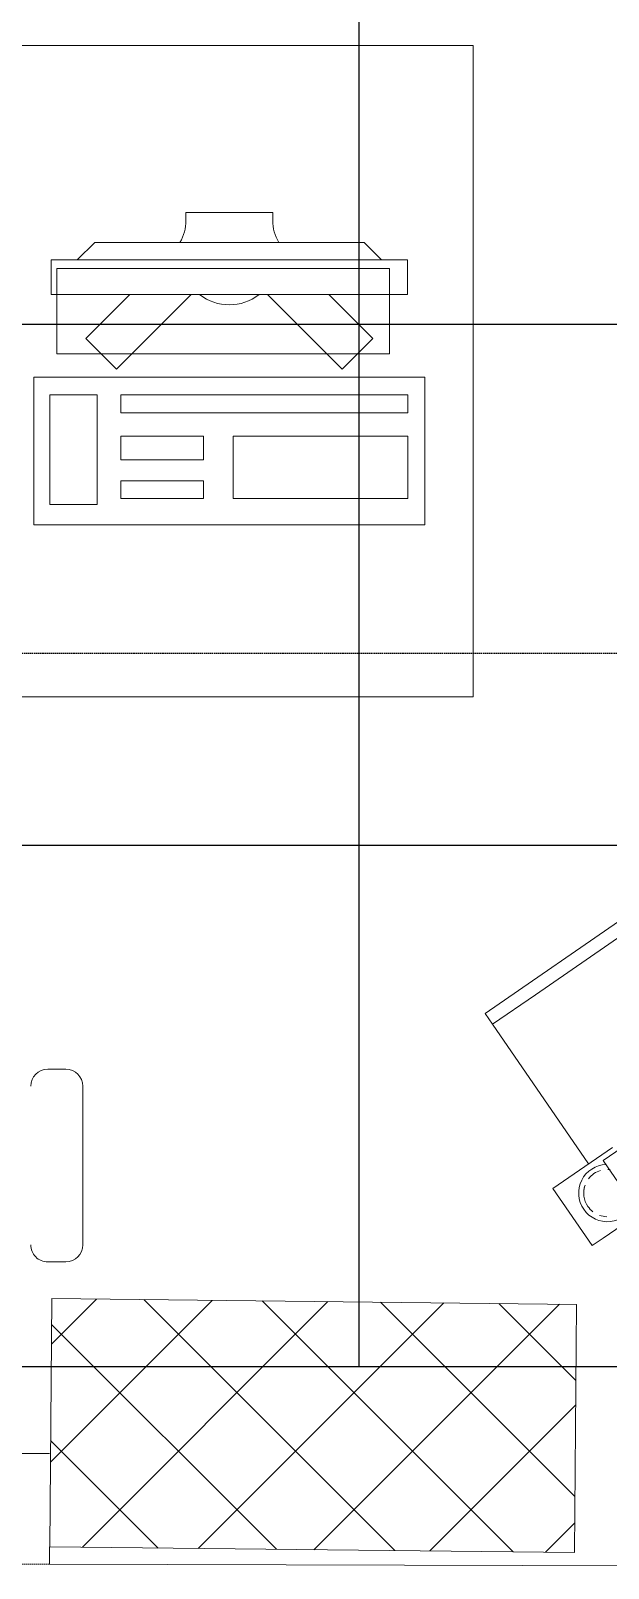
# Model space of a CAD drawing. Extents: x -12260 to 57327, y -29287 to 19916.
# Drawn here: x 26968 to 27633, y -13062 to -11292 of the extents above; entities that cross this region are included whole.
import ezdxf

# ---------------------------------------------------------------- set-up
doc = ezdxf.new("R2010")
doc.units = 0
doc.header["$LTSCALE"] = 0.25
for name, pattern in [('01-First Floor-FUR$0$HIDDEN', [9.525, 6.35, -3.175]), ('DASHDOT', [25.4, 12.7, -6.35, 0, -6.35]), ('HIDDEN', [9.525, 6.35, -3.175])]:
    doc.linetypes.add(name, pattern=pattern)
for name, color, linetype, lineweight in [('01-First Floor-FUR$0$Aluminum', 251, 'Continuous', 5), ('01-First Floor-FUR$0$C-HYDR-CTCH', 251, 'Continuous', 5), ('01-First Floor-FUR$0$Hatch', 252, 'Continuous', 5), ('01-First Floor-FUR$0$LOADING', 253, 'Continuous', 5), ('01-First Floor-FUR$0$Proj', 251, 'Continuous', 5), ('01-First Floor-FUR$0$Walls', 251, 'Continuous', 5), ('E-LITE-CLNG-CNDT', 6, 'DASHDOT', 35), ('E-POWR-FLOR-CNDT', 6, 'HIDDEN', 25)]:
    doc.layers.add(name, color=color, linetype=linetype, lineweight=lineweight)
doc.layers.add('01-First Floor-FUR$0$FALSE CEILING', color=251, linetype='Continuous')

# ---------------------------------------------------------------- blocks, each defined once
blk = doc.blocks.new('01-First Floor-FUR$0$GF21018-P')
at = {"color": 0}
for p, q in [((0.2596, 0.3422), (0.2804, 0.3422)), ((0.3, 0.3226), (0.3, 0.14)), ((0.2596, 0.1204), (0.2804, 0.1204))]:
    blk.add_line(p, q, dxfattribs=at)
for centre, start, end in [((0.2596, 0.3226), 90, 180), ((0.2804, 0.3226), 0, 90), ((0.2596, 0.14), 180, 270), ((0.2804, 0.14), 270, 0)]:
    blk.add_arc(centre, 0.0196, start, end, dxfattribs=at)
blk = doc.blocks.new('01-First Floor-FUR$0$ITCWLS1-P')
at = {"layer": '01-First Floor-FUR$0$LOADING'}
for p, q in [((-0.17, 0.45), (-0.17, 0)), ((-0.17, 0.45), (0, 0.45)), ((0, 0.45), (0, 0)), ((-0.2651, 0.43, 0), (-0.3051, 0.43, 0)), ((-0.3051, 0.43, 0), (-0.3051, 0.02, 0)), ((-0.2651, 0.43, 0), (-0.2651, 0.02, 0)), ((-0.1496, 0.4305), (-0.1291, 0.4305)), ((-0.1291, 0.4305), (-0.1291, 0.4089)), ((-0.197, 0.4094), (-0.295, 0.4094)), ((-0.295, 0.0264), (-0.295, 0.4094)), ((-0.197, 0.0264), (-0.197, 0.4094)), ((-0.3251, 0.38, 0), (-0.3051, 0.4, 0)), ((-0.3251, 0.38, 0), (-0.3251, 0.07, 0)), ((-0.3503, 0.275), (-0.3596, 0.275)), ((-0.3596, 0.175), (-0.3596, 0.275)), ((-0.3503, 0.175), (-0.3596, 0.175)), ((-0.3251, 0.07, 0), (-0.3051, 0.05, 0)), ((-0.3051, 0.02, 0), (-0.2651, 0.02, 0)), ((-0.197, 0.0264), (-0.295, 0.0264)), ((-0.17, 0), (0, 0))]:
    blk.add_line(p, q, dxfattribs=at)
at = {"layer": '01-First Floor-FUR$0$LOADING', "extrusion": (2.48281e-10, 3.18408e-10, -1)}
for p, q in [((-0.2651, 0.3395), (-0.2144, 0.3902)), ((-0.1791, 0.3548), (-0.2144, 0.3902)), ((-0.2651, 0.2688), (-0.1791, 0.3548))]:
    blk.add_line(p, q, dxfattribs=at)
at = {"layer": '01-First Floor-FUR$0$LOADING', "extrusion": (2.48281e-10, -3.18408e-10, -1)}
for p, q in [((-0.2651, 0.1812), (-0.1791, 0.0952)), ((-0.2651, 0.1105), (-0.2144, 0.0598)), ((-0.1791, 0.0952), (-0.2144, 0.0598))]:
    blk.add_line(p, q, dxfattribs=at)
at = {"layer": '01-First Floor-FUR$0$LOADING'}
for points in [[(-0.1291, 0.4089), (-0.1291, 0.1), (-0.1496, 0.1), (-0.1496, 0.4305)], [(-0.1496, 0.1), (-0.1496, 0.1), (-0.1496, 0.1), (-0.1496, 0.1), (-0.1496, 0.1), (-0.1496, 0.1), (-0.1496, 0.1), (-0.1496, 0.1), (-0.1496, 0.1)], [(-0.1496, 0.1), (-0.1496, 0.1), (-0.1496, 0.1), (-0.1496, 0.1), (-0.1496, 0.1), (-0.1496, 0.1), (-0.1496, 0.1), (-0.1496, 0.1), (-0.1496, 0.1), (-0.1496, 0.1), (-0.1496, 0.1), (-0.1496, 0.1), (-0.1496, 0.1), (-0.1496, 0.1), (-0.1496, 0.1), (-0.1496, 0.1), (-0.1496, 0.1), (-0.1496, 0.1)], [(-0.1496, 0.1), (-0.1496, 0.1), (-0.1496, 0.1), (-0.1496, 0.1), (-0.1496, 0.1), (-0.1496, 0.1), (-0.1496, 0.1), (-0.1496, 0.1), (-0.1496, 0.1), (-0.1496, 0.1)], [(-0.1496, 0.1), (-0.1496, 0.1), (-0.1496, 0.1), (-0.1496, 0.1), (-0.1496, 0.1), (-0.1496, 0.1), (-0.1496, 0.1)], [(-0.1496, 0.1), (-0.1496, 0.1), (-0.1496, 0.1), (-0.1496, 0.1), (-0.1496, 0.1), (-0.1496, 0.1), (-0.1496, 0.1), (-0.1496, 0.1), (-0.1496, 0.1), (-0.1496, 0.1)], [(-0.1496, 0.1), (-0.1496, 0.1), (-0.1496, 0.1), (-0.1496, 0.1), (-0.1496, 0.1), (-0.1496, 0.1), (-0.1496, 0.1), (-0.1496, 0.1), (-0.1496, 0.1), (-0.1496, 0.1), (-0.1496, 0.1), (-0.1496, 0.1), (-0.1496, 0.1), (-0.1496, 0.1), (-0.1496, 0.1)], [(-0.1496, 0.1), (-0.1496, 0.1), (-0.1496, 0.1), (-0.1496, 0.1), (-0.1496, 0.1), (-0.1496, 0.1), (-0.1496, 0.1), (-0.1496, 0.1), (-0.1496, 0.1), (-0.1496, 0.1)], [(-0.1496, 0.1), (-0.1496, 0.1), (-0.1496, 0.1), (-0.1496, 0.1), (-0.1496, 0.1), (-0.1496, 0.1), (-0.1496, 0.1), (-0.1496, 0.1), (-0.1496, 0.1), (-0.1496, 0.1)], [(-0.1496, 0.1), (-0.1496, 0.1), (-0.1496, 0.1), (-0.1496, 0.1), (-0.1496, 0.1), (-0.1496, 0.1), (-0.1496, 0.1), (-0.1496, 0.1), (-0.1496, 0.1), (-0.1496, 0.1), (-0.1496, 0.1), (-0.1496, 0.1), (-0.1496, 0.1), (-0.1496, 0.1), (-0.1496, 0.1), (-0.1496, 0.1), (-0.1496, 0.1), (-0.1496, 0.1), (-0.1496, 0.1), (-0.1496, 0.1), (-0.1496, 0.1), (-0.1496, 0.1), (-0.1496, 0.1), (-0.1496, 0.1), (-0.1496, 0.1), (-0.1496, 0.1), (-0.1496, 0.1), (-0.1496, 0.1), (-0.1496, 0.1), (-0.1496, 0.1), (-0.1496, 0.1), (-0.1496, 0.1), (-0.1496, 0.1), (-0.1496, 0.1), (-0.1496, 0.1), (-0.1496, 0.1), (-0.1496, 0.1), (-0.1496, 0.1), (-0.1496, 0.1), (-0.1496, 0.1), (-0.1496, 0.1), (-0.1496, 0.1), (-0.1496, 0.1), (-0.1496, 0.1), (-0.1496, 0.1), (-0.1496, 0.1), (-0.1496, 0.1), (-0.1496, 0.1), (-0.1496, 0.1), (-0.1496, 0.1), (-0.1496, 0.1), (-0.1496, 0.1), (-0.1496, 0.1), (-0.1496, 0.1)], [(-0.1496, 0.1), (-0.1496, 0.1), (-0.1496, 0.1), (-0.1496, 0.1), (-0.1496, 0.1), (-0.1496, 0.1), (-0.1496, 0.1), (-0.1496, 0.1), (-0.1496, 0.1), (-0.1496, 0.1), (-0.1496, 0.1), (-0.1496, 0.1), (-0.1496, 0.1), (-0.1496, 0.1), (-0.1496, 0.1), (-0.1496, 0.1), (-0.1496, 0.1), (-0.1496, 0.1), (-0.1496, 0.1), (-0.1496, 0.1), (-0.1496, 0.1), (-0.1496, 0.1), (-0.1496, 0.1), (-0.1496, 0.1), (-0.1496, 0.1), (-0.1496, 0.1), (-0.1496, 0.1), (-0.1496, 0.1), (-0.1496, 0.1), (-0.1496, 0.1), (-0.1496, 0.1), (-0.1496, 0.1), (-0.1496, 0.1), (-0.1496, 0.1), (-0.1496, 0.1), (-0.1496, 0.1), (-0.1496, 0.1), (-0.1496, 0.1), (-0.1496, 0.1), (-0.1496, 0.1), (-0.1496, 0.1), (-0.1496, 0.1), (-0.1496, 0.1), (-0.1496, 0.1), (-0.1496, 0.1), (-0.1496, 0.1), (-0.1496, 0.1), (-0.1496, 0.1), (-0.1496, 0.1), (-0.1496, 0.1), (-0.1496, 0.1), (-0.1496, 0.1), (-0.1496, 0.1), (-0.1496, 0.1), (-0.1496, 0.1), (-0.1496, 0.1), (-0.1496, 0.1), (-0.1496, 0.1), (-0.1496, 0.1), (-0.1496, 0.1), (-0.1496, 0.1), (-0.1496, 0.1), (-0.1496, 0.1), (-0.1496, 0.1), (-0.1496, 0.1), (-0.1496, 0.1), (-0.1496, 0.1), (-0.1496, 0.1), (-0.1496, 0.1), (-0.1496, 0.1), (-0.1496, 0.1), (-0.1496, 0.1), (-0.1496, 0.1), (-0.1496, 0.1), (-0.1496, 0.1), (-0.1496, 0.1), (-0.1496, 0.1), (-0.1496, 0.1), (-0.1496, 0.1), (-0.1496, 0.1), (-0.1496, 0.1), (-0.1496, 0.1), (-0.1496, 0.1), (-0.1496, 0.1), (-0.1496, 0.1), (-0.1496, 0.1), (-0.1496, 0.1), (-0.1496, 0.1), (-0.1496, 0.1)], [(-0.1496, 0.1), (-0.1496, 0.1), (-0.1496, 0.1), (-0.1496, 0.1), (-0.1496, 0.1), (-0.1496, 0.1), (-0.1496, 0.1), (-0.1496, 0.1), (-0.1496, 0.1), (-0.1496, 0.1), (-0.1496, 0.1), (-0.1496, 0.1)], [(-0.1496, 0.1), (-0.1496, 0.1), (-0.1496, 0.1), (-0.1496, 0.1), (-0.1496, 0.1), (-0.1496, 0.1), (-0.1496, 0.1)], [(-0.1496, 0.1), (-0.1496, 0.1), (-0.1496, 0.1), (-0.1496, 0.1), (-0.1496, 0.1), (-0.1496, 0.1), (-0.1496, 0.1), (-0.1496, 0.1), (-0.1496, 0.1), (-0.1496, 0.1), (-0.1496, 0.1), (-0.1496, 0.1), (-0.1496, 0.1), (-0.1496, 0.1), (-0.1496, 0.1), (-0.1496, 0.1), (-0.1496, 0.1)], [(-0.1496, 0.1), (-0.1496, 0.1), (-0.1496, 0.1), (-0.1496, 0.1), (-0.1496, 0.1), (-0.1496, 0.1), (-0.1496, 0.1), (-0.1496, 0.1), (-0.1496, 0.1), (-0.1496, 0.1), (-0.1496, 0.1), (-0.1496, 0.1), (-0.1496, 0.1), (-0.1496, 0.1), (-0.1496, 0.1), (-0.1496, 0.1), (-0.1496, 0.1), (-0.1496, 0.1), (-0.1496, 0.1), (-0.1496, 0.1), (-0.1496, 0.1), (-0.1496, 0.1), (-0.1496, 0.1), (-0.1496, 0.1), (-0.1496, 0.1), (-0.1496, 0.1), (-0.1496, 0.1), (-0.1496, 0.1), (-0.1496, 0.1), (-0.1496, 0.1), (-0.1496, 0.1), (-0.1496, 0.1), (-0.1496, 0.1), (-0.1496, 0.1), (-0.1496, 0.1), (-0.1496, 0.1), (-0.1496, 0.1), (-0.1496, 0.1), (-0.1496, 0.1), (-0.1496, 0.1), (-0.1496, 0.1), (-0.1496, 0.1), (-0.1496, 0.1), (-0.1496, 0.1), (-0.1496, 0.1), (-0.1496, 0.1), (-0.1496, 0.1), (-0.1496, 0.1), (-0.1496, 0.1), (-0.1496, 0.1), (-0.1496, 0.1), (-0.1496, 0.1), (-0.1496, 0.1), (-0.1496, 0.1), (-0.1496, 0.1), (-0.1496, 0.1), (-0.1496, 0.1), (-0.1496, 0.1), (-0.1496, 0.1), (-0.1496, 0.1), (-0.1496, 0.1), (-0.1496, 0.1), (-0.1496, 0.1), (-0.1496, 0.1), (-0.1496, 0.1), (-0.1496, 0.1), (-0.1496, 0.1), (-0.1496, 0.1), (-0.1496, 0.1), (-0.1496, 0.1), (-0.1496, 0.1), (-0.1496, 0.1), (-0.1496, 0.1), (-0.1496, 0.1), (-0.1496, 0.1), (-0.1496, 0.1), (-0.1496, 0.1), (-0.1496, 0.1), (-0.1496, 0.1), (-0.1496, 0.1), (-0.1496, 0.1), (-0.1496, 0.1), (-0.1496, 0.1), (-0.1496, 0.1), (-0.1496, 0.1), (-0.1496, 0.1), (-0.1496, 0.1), (-0.1496, 0.1), (-0.1496, 0.1), (-0.1496, 0.1), (-0.1496, 0.1), (-0.1496, 0.1), (-0.1496, 0.1), (-0.1496, 0.1), (-0.1496, 0.1), (-0.1496, 0.1), (-0.1496, 0.1), (-0.1496, 0.1), (-0.1496, 0.1), (-0.1496, 0.1), (-0.1496, 0.1), (-0.1496, 0.1), (-0.1496, 0.1), (-0.1496, 0.1), (-0.1496, 0.1), (-0.1496, 0.1), (-0.1496, 0.1), (-0.1496, 0.1), (-0.1496, 0.1), (-0.1496, 0.1), (-0.1496, 0.1)], [(-0.1496, 0.1), (-0.1496, 0.1), (-0.1496, 0.1), (-0.1496, 0.1), (-0.1496, 0.1), (-0.1496, 0.1), (-0.1496, 0.1), (-0.1496, 0.1)]]:
    blk.add_lwpolyline(points, dxfattribs=at)
for points in [[(-0.1019, 0.4305), (-0.0304, 0.4305), (-0.0304, 0.2294), (-0.1019, 0.2294)], [(-0.1019, 0.1954), (-0.0747, 0.1954), (-0.0747, 0.1), (-0.1019, 0.1)], [(-0.0304, 0.1954), (-0.0508, 0.1954), (-0.0508, 0.1), (-0.0304, 0.1)], [(-0.1496, 0.1), (-0.1496, 0.1), (-0.1496, 0.1), (-0.1496, 0.1), (-0.1496, 0.1), (-0.1496, 0.1), (-0.1496, 0.1), (-0.1496, 0.1), (-0.1496, 0.1), (-0.1496, 0.1), (-0.1496, 0.1), (-0.1496, 0.1), (-0.1496, 0.1), (-0.1496, 0.1), (-0.1496, 0.1), (-0.1496, 0.1), (-0.1496, 0.1), (-0.1496, 0.1), (-0.1496, 0.1), (-0.1496, 0.1), (-0.1496, 0.1), (-0.1496, 0.1), (-0.1496, 0.1), (-0.1496, 0.1), (-0.1496, 0.1), (-0.1496, 0.1), (-0.1496, 0.1), (-0.1496, 0.1), (-0.1496, 0.1), (-0.1496, 0.1), (-0.1496, 0.1), (-0.1496, 0.1), (-0.1496, 0.1), (-0.1496, 0.1), (-0.1496, 0.1), (-0.1496, 0.1), (-0.1496, 0.1), (-0.1496, 0.1), (-0.1496, 0.1), (-0.1496, 0.1), (-0.1496, 0.1), (-0.1496, 0.1), (-0.1496, 0.1), (-0.1496, 0.1), (-0.1496, 0.1), (-0.1496, 0.1), (-0.1496, 0.1), (-0.1496, 0.1), (-0.1496, 0.1), (-0.1496, 0.1), (-0.1496, 0.1), (-0.1496, 0.1), (-0.1496, 0.1), (-0.1496, 0.1), (-0.1496, 0.1), (-0.1496, 0.1), (-0.1496, 0.1), (-0.1496, 0.1), (-0.1496, 0.1), (-0.1496, 0.1), (-0.1496, 0.1), (-0.1496, 0.1), (-0.1496, 0.1), (-0.1496, 0.1), (-0.1496, 0.1), (-0.1496, 0.1), (-0.1496, 0.1), (-0.1496, 0.1), (-0.1496, 0.1), (-0.1496, 0.1), (-0.1496, 0.1), (-0.1496, 0.1), (-0.1496, 0.1), (-0.1496, 0.1), (-0.1496, 0.1), (-0.1496, 0.1), (-0.1496, 0.1), (-0.1496, 0.1), (-0.1496, 0.1), (-0.1496, 0.1), (-0.1496, 0.1), (-0.1496, 0.1), (-0.1496, 0.1), (-0.1496, 0.1), (-0.1496, 0.1), (-0.1496, 0.1), (-0.1496, 0.1), (-0.1496, 0.1), (-0.1496, 0.1), (-0.1496, 0.1), (-0.1496, 0.1), (-0.1496, 0.1), (-0.1496, 0.1), (-0.1496, 0.1), (-0.1496, 0.1), (-0.1496, 0.1), (-0.1496, 0.1), (-0.1496, 0.1), (-0.1496, 0.1), (-0.1496, 0.1), (-0.1496, 0.1), (-0.1496, 0.1), (-0.1496, 0.1), (-0.1496, 0.1), (-0.1496, 0.1), (-0.1496, 0.1), (-0.1496, 0.1), (-0.1496, 0.1), (-0.1496, 0.1), (-0.1496, 0.1), (-0.1496, 0.1), (-0.1496, 0.1), (-0.1496, 0.1), (-0.1496, 0.1), (-0.1496, 0.1), (-0.1496, 0.1), (-0.1496, 0.1), (-0.1496, 0.1), (-0.1496, 0.1), (-0.1496, 0.1), (-0.1496, 0.1), (-0.1496, 0.1), (-0.1496, 0.1), (-0.1496, 0.1), (-0.1496, 0.1), (-0.1496, 0.1), (-0.1496, 0.1), (-0.1496, 0.1), (-0.1496, 0.1), (-0.1496, 0.1), (-0.1496, 0.1), (-0.1496, 0.1), (-0.1496, 0.1), (-0.1496, 0.1), (-0.1496, 0.1), (-0.1496, 0.1), (-0.1496, 0.1), (-0.1496, 0.1), (-0.1496, 0.1), (-0.1496, 0.1), (-0.1496, 0.1), (-0.1496, 0.1), (-0.1496, 0.1), (-0.1496, 0.1), (-0.1496, 0.1), (-0.1496, 0.1), (-0.1496, 0.1), (-0.1496, 0.1), (-0.1496, 0.1), (-0.1496, 0.1), (-0.1496, 0.1), (-0.1496, 0.1), (-0.1496, 0.1), (-0.1496, 0.1), (-0.1496, 0.1), (-0.1496, 0.1), (-0.1496, 0.1), (-0.1496, 0.1), (-0.1496, 0.1), (-0.1496, 0.1), (-0.1496, 0.1), (-0.1496, 0.1), (-0.1496, 0.1), (-0.1496, 0.1), (-0.1496, 0.1), (-0.1496, 0.1), (-0.1496, 0.1), (-0.1496, 0.1), (-0.1496, 0.1), (-0.1496, 0.1), (-0.1496, 0.1), (-0.1496, 0.1), (-0.1496, 0.1), (-0.1496, 0.1), (-0.1496, 0.1), (-0.1496, 0.1), (-0.1496, 0.1), (-0.1496, 0.1), (-0.1496, 0.1), (-0.1496, 0.1), (-0.1496, 0.1), (-0.1496, 0.1), (-0.1496, 0.1), (-0.1496, 0.1), (-0.1496, 0.1), (-0.1496, 0.1), (-0.1496, 0.1), (-0.1496, 0.1), (-0.1496, 0.1), (-0.1496, 0.1), (-0.1496, 0.1), (-0.1496, 0.1), (-0.1496, 0.1), (-0.1496, 0.1), (-0.1496, 0.1), (-0.1496, 0.1), (-0.1496, 0.1), (-0.1496, 0.1), (-0.1496, 0.1), (-0.1496, 0.1), (-0.1496, 0.1), (-0.1496, 0.1), (-0.1496, 0.1), (-0.1496, 0.1), (-0.1496, 0.1), (-0.1496, 0.1), (-0.1496, 0.1), (-0.1496, 0.1), (-0.1496, 0.1), (-0.1496, 0.1), (-0.1496, 0.1), (-0.1496, 0.1), (-0.1496, 0.1), (-0.1496, 0.1), (-0.1496, 0.1), (-0.1496, 0.1), (-0.1496, 0.1), (-0.1496, 0.1), (-0.1496, 0.1), (-0.1496, 0.1), (-0.1496, 0.1), (-0.1496, 0.1), (-0.1496, 0.1), (-0.1496, 0.1), (-0.1496, 0.1), (-0.1496, 0.1), (-0.1496, 0.1), (-0.1496, 0.1), (-0.1496, 0.1), (-0.1496, 0.1), (-0.1496, 0.1), (-0.1496, 0.1), (-0.1496, 0.1), (-0.1496, 0.1), (-0.1496, 0.1), (-0.1496, 0.1), (-0.1496, 0.1), (-0.1496, 0.1), (-0.1496, 0.1), (-0.1496, 0.1), (-0.1496, 0.1), (-0.1496, 0.1), (-0.1496, 0.1), (-0.1496, 0.1), (-0.1496, 0.1), (-0.1496, 0.1), (-0.1496, 0.1), (-0.1496, 0.1), (-0.1496, 0.1), (-0.1496, 0.1), (-0.1496, 0.1), (-0.1496, 0.1), (-0.1496, 0.1), (-0.1496, 0.1), (-0.1496, 0.1), (-0.1496, 0.1), (-0.1496, 0.1), (-0.1496, 0.1), (-0.1496, 0.1), (-0.1496, 0.1), (-0.1496, 0.1), (-0.1496, 0.1), (-0.1496, 0.1), (-0.1496, 0.1), (-0.1496, 0.1), (-0.1496, 0.1), (-0.1496, 0.1), (-0.1496, 0.1), (-0.1496, 0.1), (-0.1496, 0.1), (-0.1496, 0.1), (-0.1496, 0.1), (-0.1496, 0.1), (-0.1496, 0.1), (-0.1496, 0.1), (-0.1496, 0.1), (-0.1496, 0.1)], [(-0.1496, 0.1), (-0.1496, 0.1), (-0.1496, 0.1), (-0.1496, 0.1), (-0.1496, 0.1), (-0.1496, 0.1), (-0.1496, 0.1), (-0.1496, 0.1), (-0.1496, 0.1), (-0.1496, 0.1), (-0.1496, 0.1), (-0.1496, 0.1), (-0.1496, 0.1), (-0.1496, 0.1), (-0.1496, 0.1), (-0.1496, 0.1), (-0.1496, 0.1), (-0.1496, 0.1), (-0.1496, 0.1), (-0.1496, 0.1), (-0.1496, 0.1), (-0.1496, 0.1), (-0.1496, 0.1), (-0.1496, 0.1), (-0.1496, 0.1), (-0.1496, 0.1), (-0.1496, 0.1), (-0.1496, 0.1), (-0.1496, 0.1), (-0.1496, 0.1), (-0.1496, 0.1), (-0.1496, 0.1), (-0.1496, 0.1), (-0.1496, 0.1), (-0.1496, 0.1), (-0.1496, 0.1), (-0.1496, 0.1), (-0.1496, 0.1), (-0.1496, 0.1), (-0.1496, 0.1), (-0.1496, 0.1), (-0.1496, 0.1), (-0.1496, 0.1), (-0.1496, 0.1), (-0.1496, 0.1), (-0.1496, 0.1), (-0.1496, 0.1), (-0.1496, 0.1), (-0.1496, 0.1), (-0.1496, 0.1), (-0.1496, 0.1), (-0.1496, 0.1), (-0.1496, 0.1), (-0.1496, 0.1), (-0.1496, 0.1), (-0.1496, 0.1), (-0.1496, 0.1), (-0.1496, 0.1), (-0.1496, 0.1), (-0.1496, 0.1), (-0.1496, 0.1), (-0.1496, 0.1), (-0.1496, 0.1), (-0.1496, 0.1), (-0.1496, 0.1), (-0.1496, 0.1), (-0.1496, 0.1), (-0.1496, 0.1), (-0.1496, 0.1), (-0.1496, 0.1), (-0.1496, 0.1), (-0.1496, 0.1), (-0.1496, 0.1), (-0.1496, 0.1), (-0.1496, 0.1), (-0.1496, 0.1), (-0.1496, 0.1), (-0.1496, 0.1), (-0.1496, 0.1), (-0.1496, 0.1), (-0.1496, 0.1), (-0.1496, 0.1), (-0.1496, 0.1), (-0.1496, 0.1), (-0.1496, 0.1), (-0.1496, 0.1), (-0.1496, 0.1), (-0.1496, 0.1), (-0.1496, 0.1), (-0.1496, 0.1), (-0.1496, 0.1), (-0.1496, 0.1), (-0.1496, 0.1), (-0.1496, 0.1), (-0.1496, 0.1), (-0.1496, 0.1), (-0.1496, 0.1), (-0.1496, 0.1), (-0.1496, 0.1), (-0.1496, 0.1), (-0.1496, 0.1), (-0.1496, 0.1), (-0.1496, 0.1), (-0.1496, 0.1), (-0.1496, 0.1), (-0.1496, 0.1), (-0.1496, 0.1), (-0.1496, 0.1), (-0.1496, 0.1), (-0.1496, 0.1), (-0.1496, 0.1), (-0.1496, 0.1), (-0.1496, 0.1), (-0.1496, 0.1), (-0.1496, 0.1), (-0.1496, 0.1), (-0.1496, 0.1), (-0.1496, 0.1), (-0.1496, 0.1), (-0.1496, 0.1), (-0.1496, 0.1), (-0.1496, 0.1), (-0.1496, 0.1), (-0.1496, 0.1), (-0.1496, 0.1), (-0.1496, 0.1), (-0.1496, 0.1), (-0.1496, 0.1), (-0.1496, 0.1), (-0.1496, 0.1), (-0.1496, 0.1), (-0.1496, 0.1), (-0.1496, 0.1), (-0.1496, 0.1), (-0.1496, 0.1), (-0.1496, 0.1), (-0.1496, 0.1), (-0.1496, 0.1), (-0.1496, 0.1), (-0.1496, 0.1), (-0.1496, 0.1), (-0.1496, 0.1), (-0.1496, 0.1), (-0.1496, 0.1), (-0.1496, 0.1), (-0.1496, 0.1), (-0.1496, 0.1), (-0.1496, 0.1), (-0.1496, 0.1), (-0.1496, 0.1), (-0.1496, 0.1), (-0.1496, 0.1), (-0.1496, 0.1), (-0.1496, 0.1), (-0.1496, 0.1), (-0.1496, 0.1), (-0.1496, 0.1), (-0.1496, 0.1), (-0.1496, 0.1), (-0.1496, 0.1), (-0.1496, 0.1), (-0.1496, 0.1), (-0.1496, 0.1), (-0.1496, 0.1), (-0.1496, 0.1), (-0.1496, 0.1), (-0.1496, 0.1), (-0.1496, 0.1), (-0.1496, 0.1), (-0.1496, 0.1), (-0.1496, 0.1), (-0.1496, 0.1), (-0.1496, 0.1), (-0.1496, 0.1), (-0.1496, 0.1), (-0.1496, 0.1), (-0.1496, 0.1), (-0.1496, 0.1), (-0.1496, 0.1), (-0.1496, 0.1), (-0.1496, 0.1), (-0.1496, 0.1), (-0.1496, 0.1), (-0.1496, 0.1), (-0.1496, 0.1), (-0.1496, 0.1), (-0.1496, 0.1), (-0.1496, 0.1), (-0.1496, 0.1), (-0.1496, 0.1), (-0.1496, 0.1), (-0.1496, 0.1), (-0.1496, 0.1), (-0.1496, 0.1), (-0.1496, 0.1), (-0.1496, 0.1), (-0.1496, 0.1), (-0.1496, 0.1), (-0.1496, 0.1), (-0.1496, 0.1), (-0.1496, 0.1), (-0.1496, 0.1), (-0.1496, 0.1), (-0.1496, 0.1), (-0.1496, 0.1), (-0.1496, 0.1), (-0.1496, 0.1), (-0.1496, 0.1), (-0.1496, 0.1), (-0.1496, 0.1), (-0.1496, 0.1), (-0.1496, 0.1), (-0.1496, 0.1), (-0.1496, 0.1)], [(-0.1496, 0.1), (-0.1496, 0.1), (-0.1496, 0.1), (-0.1496, 0.1), (-0.1496, 0.1), (-0.1496, 0.1), (-0.1496, 0.1), (-0.1496, 0.1), (-0.1496, 0.1), (-0.1496, 0.1), (-0.1496, 0.1), (-0.1496, 0.1), (-0.1496, 0.1), (-0.1496, 0.1), (-0.1496, 0.1), (-0.1496, 0.1), (-0.1496, 0.1), (-0.1496, 0.1), (-0.1496, 0.1), (-0.1496, 0.1), (-0.1496, 0.1), (-0.1496, 0.1), (-0.1496, 0.1), (-0.1496, 0.1), (-0.1496, 0.1), (-0.1496, 0.1), (-0.1496, 0.1), (-0.1496, 0.1), (-0.1496, 0.1), (-0.1496, 0.1), (-0.1496, 0.1), (-0.1496, 0.1), (-0.1496, 0.1), (-0.1496, 0.1), (-0.1496, 0.1), (-0.1496, 0.1), (-0.1496, 0.1), (-0.1496, 0.1), (-0.1496, 0.1), (-0.1496, 0.1), (-0.1496, 0.1), (-0.1496, 0.1), (-0.1496, 0.1), (-0.1496, 0.1), (-0.1496, 0.1), (-0.1496, 0.1), (-0.1496, 0.1), (-0.1496, 0.1), (-0.1496, 0.1), (-0.1496, 0.1), (-0.1496, 0.1), (-0.1496, 0.1), (-0.1496, 0.1), (-0.1496, 0.1), (-0.1496, 0.1), (-0.1496, 0.1), (-0.1496, 0.1), (-0.1496, 0.1), (-0.1496, 0.1), (-0.1496, 0.1), (-0.1496, 0.1), (-0.1496, 0.1), (-0.1496, 0.1), (-0.1496, 0.1), (-0.1496, 0.1), (-0.1496, 0.1), (-0.1496, 0.1), (-0.1496, 0.1), (-0.1496, 0.1), (-0.1496, 0.1), (-0.1496, 0.1), (-0.1496, 0.1), (-0.1496, 0.1), (-0.1496, 0.1), (-0.1496, 0.1), (-0.1496, 0.1), (-0.1496, 0.1), (-0.1496, 0.1), (-0.1496, 0.1), (-0.1496, 0.1), (-0.1496, 0.1), (-0.1496, 0.1), (-0.1496, 0.1), (-0.1496, 0.1), (-0.1496, 0.1), (-0.1496, 0.1), (-0.1496, 0.1), (-0.1496, 0.1), (-0.1496, 0.1), (-0.1496, 0.1), (-0.1496, 0.1), (-0.1496, 0.1), (-0.1496, 0.1), (-0.1496, 0.1), (-0.1496, 0.1), (-0.1496, 0.1), (-0.1496, 0.1), (-0.1496, 0.1), (-0.1496, 0.1), (-0.1496, 0.1), (-0.1496, 0.1), (-0.1496, 0.1), (-0.1496, 0.1), (-0.1496, 0.1), (-0.1496, 0.1), (-0.1496, 0.1), (-0.1496, 0.1), (-0.1496, 0.1), (-0.1496, 0.1), (-0.1496, 0.1), (-0.1496, 0.1), (-0.1496, 0.1), (-0.1496, 0.1), (-0.1496, 0.1), (-0.1496, 0.1), (-0.1496, 0.1), (-0.1496, 0.1), (-0.1496, 0.1), (-0.1496, 0.1), (-0.1496, 0.1), (-0.1496, 0.1), (-0.1496, 0.1), (-0.1496, 0.1), (-0.1496, 0.1), (-0.1496, 0.1), (-0.1496, 0.1), (-0.1496, 0.1), (-0.1496, 0.1), (-0.1496, 0.1), (-0.1496, 0.1), (-0.1496, 0.1), (-0.1496, 0.1), (-0.1496, 0.1), (-0.1496, 0.1), (-0.1496, 0.1), (-0.1496, 0.1), (-0.1496, 0.1), (-0.1496, 0.1), (-0.1496, 0.1), (-0.1496, 0.1), (-0.1496, 0.1), (-0.1496, 0.1), (-0.1496, 0.1), (-0.1496, 0.1), (-0.1496, 0.1), (-0.1496, 0.1), (-0.1496, 0.1), (-0.1496, 0.1), (-0.1496, 0.1), (-0.1496, 0.1), (-0.1496, 0.1), (-0.1496, 0.1), (-0.1496, 0.1), (-0.1496, 0.1), (-0.1496, 0.1), (-0.1496, 0.1), (-0.1496, 0.1), (-0.1496, 0.1), (-0.1496, 0.1), (-0.1496, 0.1), (-0.1496, 0.1), (-0.1496, 0.1), (-0.1496, 0.1), (-0.1496, 0.1), (-0.1496, 0.1), (-0.1496, 0.1), (-0.1496, 0.1), (-0.1496, 0.1), (-0.1496, 0.1), (-0.1496, 0.1), (-0.1496, 0.1), (-0.1496, 0.1), (-0.1496, 0.1), (-0.1496, 0.1), (-0.1496, 0.1), (-0.1496, 0.1), (-0.1496, 0.1), (-0.1496, 0.1), (-0.1496, 0.1), (-0.1496, 0.1), (-0.1496, 0.1), (-0.1496, 0.1), (-0.1496, 0.1), (-0.1496, 0.1), (-0.1496, 0.1), (-0.1496, 0.1), (-0.1496, 0.1), (-0.1496, 0.1), (-0.1496, 0.1), (-0.1496, 0.1), (-0.1496, 0.1), (-0.1496, 0.1), (-0.1496, 0.1), (-0.1496, 0.1), (-0.1496, 0.1), (-0.1496, 0.1), (-0.1496, 0.1), (-0.1496, 0.1), (-0.1496, 0.1), (-0.1496, 0.1), (-0.1496, 0.1), (-0.1496, 0.1), (-0.1496, 0.1), (-0.1496, 0.1), (-0.1496, 0.1), (-0.1496, 0.1), (-0.1496, 0.1), (-0.1496, 0.1), (-0.1496, 0.1), (-0.1496, 0.1), (-0.1496, 0.1), (-0.1496, 0.1), (-0.1496, 0.1), (-0.1496, 0.1), (-0.1496, 0.1), (-0.1496, 0.1), (-0.1496, 0.1), (-0.1496, 0.1), (-0.1496, 0.1)], [(-0.1496, 0.0727), (-0.0236, 0.0727), (-0.0236, 0.0182), (-0.1496, 0.0182)]]:
    blk.add_lwpolyline(points, close=True, dxfattribs=at)
for centre, radius, start, end in [((-0.3503, 0.325), 0.05, 270, 300.3093), ((-0.3089, 0.225), 0.0556, 321.9431, 38.0569), ((-0.3503, 0.125), 0.05, 59.6907, 90)]:
    blk.add_arc(centre, radius, start, end, dxfattribs=at)
blk = doc.blocks.new('01-First Floor-FUR$0$ME15657-P')
for p, q in [((0.04, 0.8841), (-0.04, 0.8841)), ((-0.04, 0.8691), (-0.04, 0.8841)), ((-0.04, 0.8009), (-0.04, 0.8691)), ((0.04, 0.8841), (0.04, 0.8691)), ((0.04, 0.8691), (0.04, 0.8009)), ((-0.25, 0.6341), (-0.25, 0.8341)), ((-0.25, 0.8341), (-0.235, 0.8341)), ((-0.04, 0.8341), (-0.235, 0.8341)), ((-0.235, 0.7741), (-0.235, 0.8341)), ((-0.0335, 0.5963), (-0.0335, 0.8182)), ((-0.0335, 0.8182), (0.0275, 0.8182)), ((-0.235, 0.5052), (-0.235, 0.7741))]:
    blk.add_line(p, q)
for radius, start, end in [(0.033, 90, 212.0544), (0.033, 327.3076, 90), (0.0272, 90, 144), (0.0272, 126, 144), (0.0272, 72, 90), (0.0272, 36, 54), (0.0272, 162, 198), (0.0272, 180, 198), (0.0272, 216, 221.6097)]:
    blk.add_arc((0, 0.8355), radius, start, end)
blk = doc.blocks.new('01-First Floor-FUR')
at = {"layer": '01-First Floor-FUR$0$Hatch'}
h = blk.add_hatch(dxfattribs=at)
h.set_pattern_fill('ANSI37', color=256, scale=30)
h.set_pattern_definition([(45, (-1823.345, -13062.25), (-67.35192, 67.35192), []), (135, (-1823.345, -13062.25), (-67.35192, -67.35192), [])])
h.paths.add_polyline_path([(49129.3, 8855.6), (48525.4, 8847.5), (48529.3, 8559.1), (49133.2, 8567.2)])
h.paths.add_polyline_path([(41968.6, 8847.9), (41385, 8842.5), (41365.1, 8551.1), (41948.6, 8556.5)])
h.paths.add_polyline_path([(27591.6, 8840.5), (26992.5, 8836.4), (26986.8, 8543.4), (27585.9, 8547.5)])
h.paths.add_polyline_path([(34776.8, 8842.7), (34175.6, 8835.2), (34167.4, 8549.5), (34768.6, 8557)])
h.paths.add_polyline_path([(20372.4, 8849.8), (19765.9, 8827.9), (19780.4, 8535.4), (20386.9, 8557.2)])
h.paths.add_polyline_path([(13635.8, 8839.4), (12413.8, 8863.3), (12407.4, 8567.2), (13629.3, 8543.3)])
h.paths.add_polyline_path([(13649.8, 1639.3), (12434.8, 1623.6), (12421.4, 1331.2), (13636.4, 1346.9)])
h.paths.add_polyline_path([(13623.8, -5553.9), (12420.7, -5569.8), (12415, -5862.9), (13618.1, -5846.9)])
h.paths.add_polyline_path([(13642.3, -12752.6), (12445.6, -12764), (12448.4, -13058.5), (13645.1, -13047)])
h.paths.add_polyline_path([(6007.3, -12750.5), (5403.7, -12754.2), (5414.4, -13039.6), (6017.9, -13035.9)])
h.paths.add_polyline_path([(5991.8, -5552.5), (5395, -5550.9), (5394.9, -5852.1), (5991.7, -5853.6)])
h.paths.add_polyline_path([(6001.7, 1637.1), (5382.4, 1638.3), (5371.8, 1335.4), (5991.1, 1334.1)])
h.paths.add_polyline_path([(5978.4, 8816.5), (5377.7, 8830.9), (5374.1, 8541.3), (5974.8, 8526.8)])
h.paths.add_polyline_path([(-1220.7, 8814.6), (-1823.3, 8837.3), (-1821.5, 8549), (-1218.8, 8526.3)])
h.paths.add_polyline_path([(-1213, -5563.7), (-1815, -5570.7), (-1811.6, -5862.3), (-1209.6, -5855.3)])
h.paths.add_polyline_path([(-1195.5, -12758.3), (-1793.9, -12759.3), (-1789, -13060), (-1190.6, -13059)])
h.paths.add_polyline_path([(20391.2, -12745), (19785.5, -12758), (19791.3, -13059.2), (20396.9, -13046.2)])
h.paths.add_polyline_path([(20384.7, -5552.6), (19790.3, -5570.1), (19792.4, -5866.7), (20386.8, -5849.1)])
h.paths.add_polyline_path([(20376, 1655.5), (19777, 1647.8), (19781.1, 1347.6), (20380, 1355.3)])
h.paths.add_polyline_path([(27576.3, 1640.2), (26974.4, 1644.9), (26978.6, 1352.8), (27580.6, 1348.1)])
h.paths.add_polyline_path([(27580.1, -5542.5), (26976.2, -5560), (26989.7, -5860.1), (27589.8, -5839.1)])
h.paths.add_polyline_path([(27596.2, -12758.5), (26992.3, -12751.9), (26990, -13037.6), (27593.8, -13044.2)])
h.paths.add_polyline_path([(34794.7, -12748), (34197.4, -12762.6), (34206.4, -13062.3), (34803.7, -13047.7)])
h.paths.add_polyline_path([(34787.4, -5559.7), (34186.1, -5557.7), (34187.2, -5855), (34788.5, -5856.9)])
h.paths.add_polyline_path([(34750.9, 1644.2), (34170.1, 1648.9), (34189.8, 1359), (34770.6, 1354.3)])
h.paths.add_polyline_path([(41954.3, 1643.4), (41356.7, 1657.2), (41358.7, 1365.3), (41956.3, 1351.5)])
h.paths.add_polyline_path([(41955.3, -5555.1), (41386.9, -5562.7), (41388.7, -5856.9), (41957.1, -5849.3)])
h.paths.add_polyline_path([(41992.3, -12752.3), (41387.1, -12754.9), (41388.4, -13059.5), (41993.7, -13056.8)])
h.paths.add_polyline_path([(49166.6, -12752.8), (48578.6, -12736.7), (48565.4, -13043.9), (49153.3, -13060)])
h.paths.add_polyline_path([(49150.8, -5553.4), (48547.6, -5552.3), (48545.6, -5848.8), (49148.8, -5849.9)])
at = {"layer": '01-First Floor-FUR$0$Aluminum'}
for p, q in [((25789.8, -12830), (26989.8, -12830)), ((25789.8, -12930), (26989.8, -12930))]:
    blk.add_line(p, q, dxfattribs=at)
at = {"layer": '01-First Floor-FUR$0$C-HYDR-CTCH', "elevation": 0, "flags": 128}
blk.add_lwpolyline([(26992.3, -12751.9), (26990, -13037.6), (27593.8, -13044.2), (27596.2, -12758.5), (26992.3, -12751.9)], dxfattribs=at)
at = {"layer": '01-First Floor-FUR$0$FALSE CEILING', "linetype": 'Continuous'}
for p, q in [((27346, -12830), (27346, -8830)), ((25876, -11630), (29376, -11630)), ((25876, -12230), (29376, -12230))]:
    blk.add_line(p, q, dxfattribs=at)
at = {"layer": '01-First Floor-FUR$0$FALSE CEILING'}
blk.add_lwpolyline([(29376, -8830), (25876, -8830), (25876, -10710), (25876, -10710), (25876, -12830), (29376, -12830), (29376, -8830)], dxfattribs=at)
at = {"layer": '01-First Floor-FUR$0$LOADING', "elevation": -0.1}
blk.add_lwpolyline([(27477.2, -12059.3), (27477.2, -11309.3), (25977.2, -11309.3), (25977.2, -12059.3)], close=True, dxfattribs=at)
at = {"layer": '01-First Floor-FUR$0$Proj', "linetype": '01-First Floor-FUR$0$HIDDEN'}
blk.add_line((26989.8, -13057.4, 0), (25789.8, -13060, 0), dxfattribs=at)
at = {"layer": '01-First Floor-FUR$0$Walls'}
for p, q in [((27595.6, -12830, 0), (27921, -12830, 0)), ((26989.8, -13057.4, 0), (26989.8, -13037.6, 0)), ((26989.8, -13057.4, 0), (27921, -13060, 0))]:
    blk.add_line(p, q, dxfattribs=at)
at = {"layer": '01-First Floor-FUR$0$LOADING', "extrusion": (1.9399e-16, -8.01373e-06, 1), "xscale": 1000.000000000013, "yscale": 1000.000000000013, "zscale": 1000.000000000013, "rotation": 270}
blk.add_blockref('01-First Floor-FUR$0$ITCWLS1-P', (26971.7, -11861.2, 0), dxfattribs=at)
at = {"layer": '01-First Floor-FUR$0$LOADING', "xscale": -1000, "yscale": 1000, "zscale": 1000, "rotation": 124.59438511369}
blk.add_blockref('01-First Floor-FUR$0$ME15657-P', (28319.5, -12156, -0.1), dxfattribs=at)
at = {"layer": '01-First Floor-FUR$0$LOADING', "extrusion": (-2.24021e-05, -7.77426e-06, 1), "xscale": 1000, "yscale": 1000, "zscale": 1000, "rotation": 359.9985892349692}
blk.add_blockref('01-First Floor-FUR$0$GF21018-P', (26728.1, -12830, -0.5), dxfattribs=at)

msp = doc.modelspace()

# ---------------------------------------------------------------- linework, layer by layer
at = {"layer": 'E-POWR-FLOR-CNDT'}
msp.add_lwpolyline([(29260.8, -11877), (29128.5, -12009.3), (26510.1, -12009.3, 0.414214), (26410.1, -12109.3), (26410.1, -12582.5), (26286.4, -12706.3)], format="xyb", dxfattribs=at)

# ---------------------------------------------------------------- block references
at = {"layer": 'E-LITE-CLNG-CNDT'}
msp.add_blockref('01-First Floor-FUR', (0, 0), dxfattribs=at)

doc.saveas('drawing.dxf')
